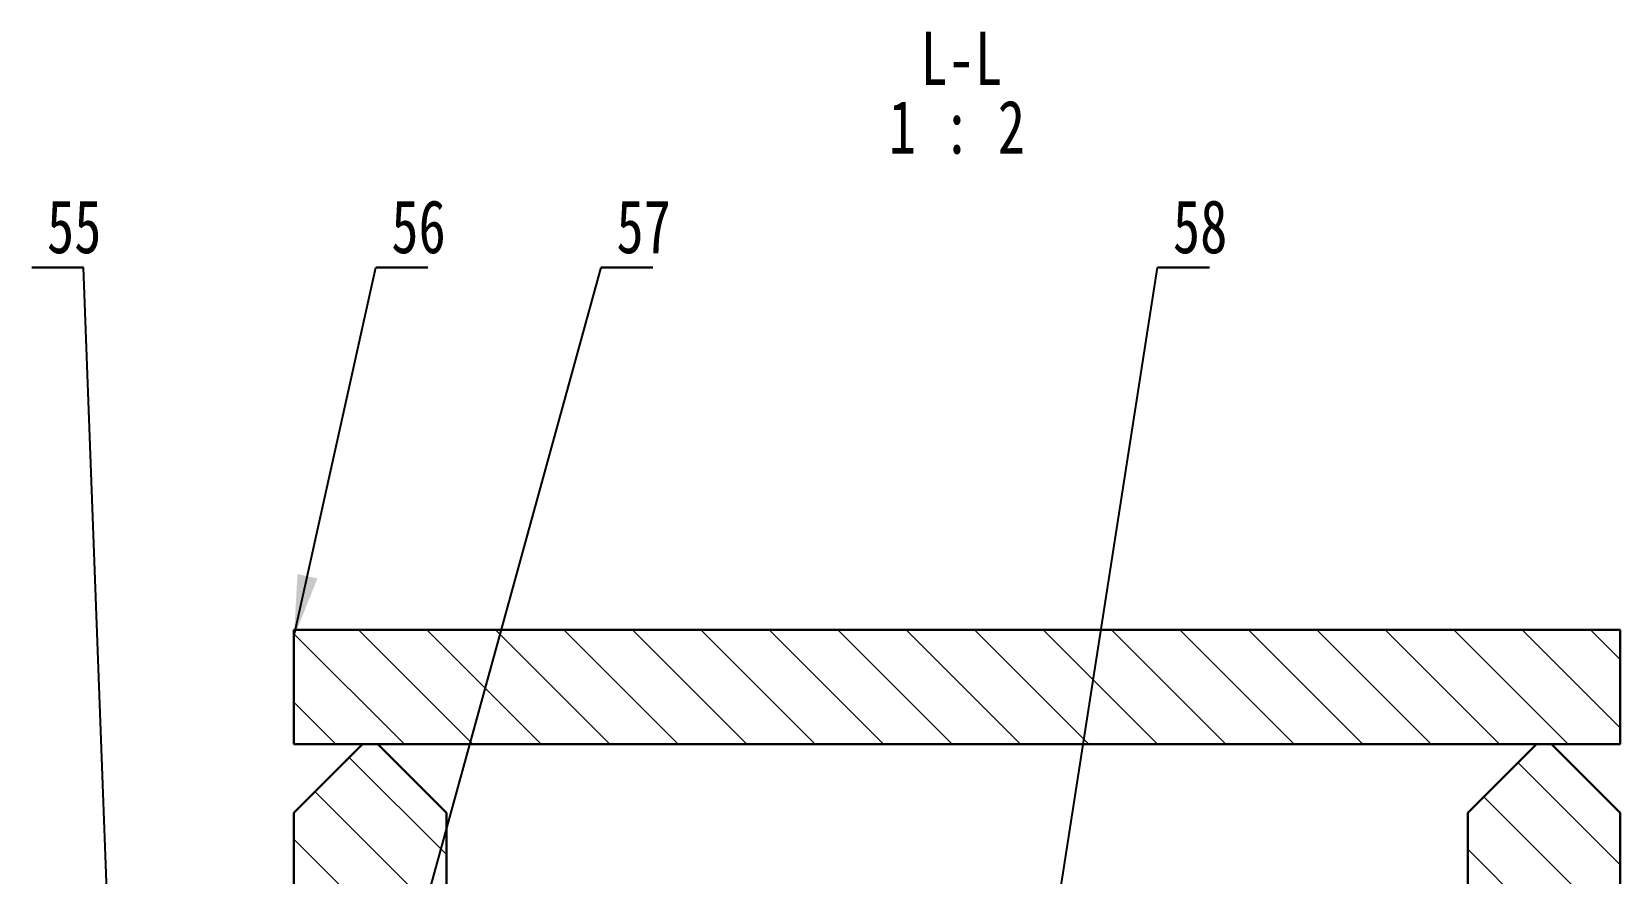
# Model space of a CAD drawing. Header units: millimetres. Extents: x 0 to 1189, y 0 to 841.
# Drawn here: x 857.6 to 961.8, y 439.2 to 494.4 of the extents above; entities that cross this region are included whole.
import ezdxf

# ---------------------------------------------------------------- set-up
doc = ezdxf.new("R2010")
doc.units = ezdxf.units.MM
doc.layers.get('0').update_dxf_attribs({"lineweight": 30})
doc.layers.add('10', color=7, linetype='Continuous', lineweight=25)
doc.layers.add('剖面线层', color=2, linetype='Continuous', lineweight=15)
doc.styles.add('SLDTEXTSTYLE0', font='hyswlongfangsong.ttf')
doc.styles.get("Standard").update_dxf_attribs({"font": 'hyswlongfangsong.ttf'})
doc.dimstyles.new('SLDDIMSTYLE3', dxfattribs={"dimtxt": 0.18, "dimasz": 4.08, "dimexe": 0, "dimexo": 0.0625, "dimgap": 0, "dimtad": 0, "dimtih": 1, "dimtoh": 1, "dimdec": 0, "dimrnd": 1e-09, "dimzin": 0, "dimdsep": 46, "dimtxsty": 'Standard', "dimsah": 1, "dimcen": 0.09, "dimadec": 0, "dimazin": 0, "dimtfac": 4.08, "dimtdec": 0, "dimtofl": 0, "dimtmove": 0, "dimatfit": 3, "dimfxl": 1, "dimfrac": 2, "dimtolj": 1, "dimtzin": 0, "dimarcsym": 0})
pattern_1 = [(135, (-8.3313, 0), (-2.245064, -2.245064), [])]

# ---------------------------------------------------------------- blocks, each defined once
blk = doc.blocks.new('SW_NOTE_60')
at = {"layer": '10', "color": 0, "char_height": 3.5, "attachment_point": 2, "style": 'SLDTEXTSTYLE0'}
for s, insert in [('L-L', (3.39, 4.51)), ('1 : 2', (3.1, 0.01))]:
    blk.add_mtext(s, dxfattribs=dict(at, insert=insert))
blk = doc.blocks.new('SW_NOTE_61')
at = {"layer": '10', "color": 0}
for p, q in [((0, 0), (3.4, 0)), ((3.4, 0), (0, 0)), ((0, 0), (3.4, 0)), ((3.4, 0), (0, 0)), ((0, 0), (3.4, 0)), ((3.4, 0), (0, 0))]:
    blk.add_line(p, q, dxfattribs=at)
at = {"layer": '10', "color": 0, "insert": (2.79, 4.44), "char_height": 3.5, "attachment_point": 2, "style": 'SLDTEXTSTYLE0'}
blk.add_mtext('56', dxfattribs=at)
blk = doc.blocks.new('SW_NOTE_62')
at = {"layer": '10', "color": 0}
for p, q in [((0, 0), (3.4, 0)), ((3.4, 0), (0, 0)), ((0, 0), (3.4, 0)), ((3.4, 0), (0, 0)), ((0, 0), (3.4, 0)), ((3.4, 0), (0, 0))]:
    blk.add_line(p, q, dxfattribs=at)
at = {"layer": '10', "color": 0, "insert": (2.79, 4.44), "char_height": 3.5, "attachment_point": 2, "style": 'SLDTEXTSTYLE0'}
blk.add_mtext('57', dxfattribs=at)
blk = doc.blocks.new('SW_NOTE_70')
at = {"layer": '10', "color": 0}
for p, q in [((-3.4, 0), (0, 0)), ((0, 0), (-3.4, 0)), ((-3.4, 0), (0, 0)), ((0, 0), (-3.4, 0)), ((-3.4, 0), (0, 0)), ((0, 0), (-3.4, 0))]:
    blk.add_line(p, q, dxfattribs=at)
at = {"layer": '10', "color": 0, "insert": (-0.61, 4.44), "char_height": 3.5, "attachment_point": 2, "style": 'SLDTEXTSTYLE0'}
blk.add_mtext('55', dxfattribs=at)
blk = doc.blocks.new('SW_NOTE_71')
at = {"layer": '10', "color": 0}
for p, q in [((0, 0), (3.4, 0)), ((3.4, 0), (0, 0)), ((0, 0), (3.4, 0)), ((3.4, 0), (0, 0)), ((0, 0), (3.4, 0)), ((3.4, 0), (0, 0))]:
    blk.add_line(p, q, dxfattribs=at)
at = {"layer": '10', "color": 0, "insert": (2.79, 4.44), "char_height": 3.5, "attachment_point": 2, "style": 'SLDTEXTSTYLE0'}
blk.add_mtext('58', dxfattribs=at)

msp = doc.modelspace()

# ---------------------------------------------------------------- hatches: boundary and pattern name
at = {"layer": '剖面线层', "linetype": 'Continuous'}
h = msp.add_hatch(dxfattribs=at)
h.set_pattern_fill('ANSI31', angle=90, style=0)
h.set_pattern_definition([(135, (-8.3313, 0), (-2.245064, -2.245064), [])])
h.paths.add_polyline_path([(874.8291, 455.1571), (874.8291, 447.6571), (961.8291, 447.6571), (961.8291, 455.1571)], flags=0)
h = msp.add_hatch(dxfattribs=at)
h.set_pattern_fill('ANSI31', angle=90, style=0)
h.set_pattern_definition(pattern_1)
h.paths.add_polyline_path([(880.3291, 447.6571), (879.3291, 447.6571), (874.8291, 443.1571), (874.8291, 425.6571), (884.8291, 425.6571), (884.8291, 443.1571)], flags=0)
h = msp.add_hatch(dxfattribs=at)
h.set_pattern_fill('ANSI31', angle=90, style=0)
h.set_pattern_definition(pattern_1)
h.paths.add_polyline_path([(957.3291, 447.6571), (956.3291, 447.6571), (951.8291, 443.1571), (951.8291, 425.6571), (961.8291, 425.6571), (961.8291, 443.1571)], flags=0)

# ---------------------------------------------------------------- linework, layer by layer
at = {"color": 7, "linetype": 'Continuous'}
for p, q in [((874.8291, 455.1571), (874.8291, 447.6571)), ((874.8291, 455.1571), (961.8291, 455.1571)), ((961.8291, 447.6571), (961.8291, 455.1571)), ((879.3291, 447.6571), (874.8291, 443.1571)), ((874.8291, 447.6571), (961.8291, 447.6571)), ((880.3291, 447.6571), (879.3291, 447.6571)), ((884.8291, 443.1571), (880.3291, 447.6571)), ((956.3291, 447.6571), (951.8291, 443.1571)), ((957.3291, 447.6571), (956.3291, 447.6571)), ((961.8291, 443.1571), (957.3291, 447.6571)), ((874.8291, 425.6571), (874.8291, 443.1571)), ((884.8291, 425.6571), (884.8291, 443.1571)), ((951.8291, 425.6571), (951.8291, 443.1571)), ((961.8291, 425.6571), (961.8291, 443.1571))]:
    msp.add_line(p, q, dxfattribs=at)

# ---------------------------------------------------------------- block references
at = {"layer": '10'}
for name, p in [('SW_NOTE_60', (915.2176, 489.9112)), ('SW_NOTE_70', (861.0235, 478.9474)), ('SW_NOTE_61', (880.2086, 478.9474)), ('SW_NOTE_62', (894.9794, 478.9474)), ('SW_NOTE_71', (931.4819, 478.9474))]:
    msp.add_blockref(name, p, dxfattribs=at)

# ---------------------------------------------------------------- leaders
for points in [[(863.0291, 425.2821), (861.0235, 478.9474)], [(874.8291, 454.7003), (880.2086, 478.9474)], [(880.3054, 425.6571), (894.9794, 478.9474)], [(924.2533, 432.6571), (931.4819, 478.9474)]]:
    msp.add_leader(points, dimstyle='SLDDIMSTYLE3', dxfattribs=at)

doc.saveas('drawing.dxf')
